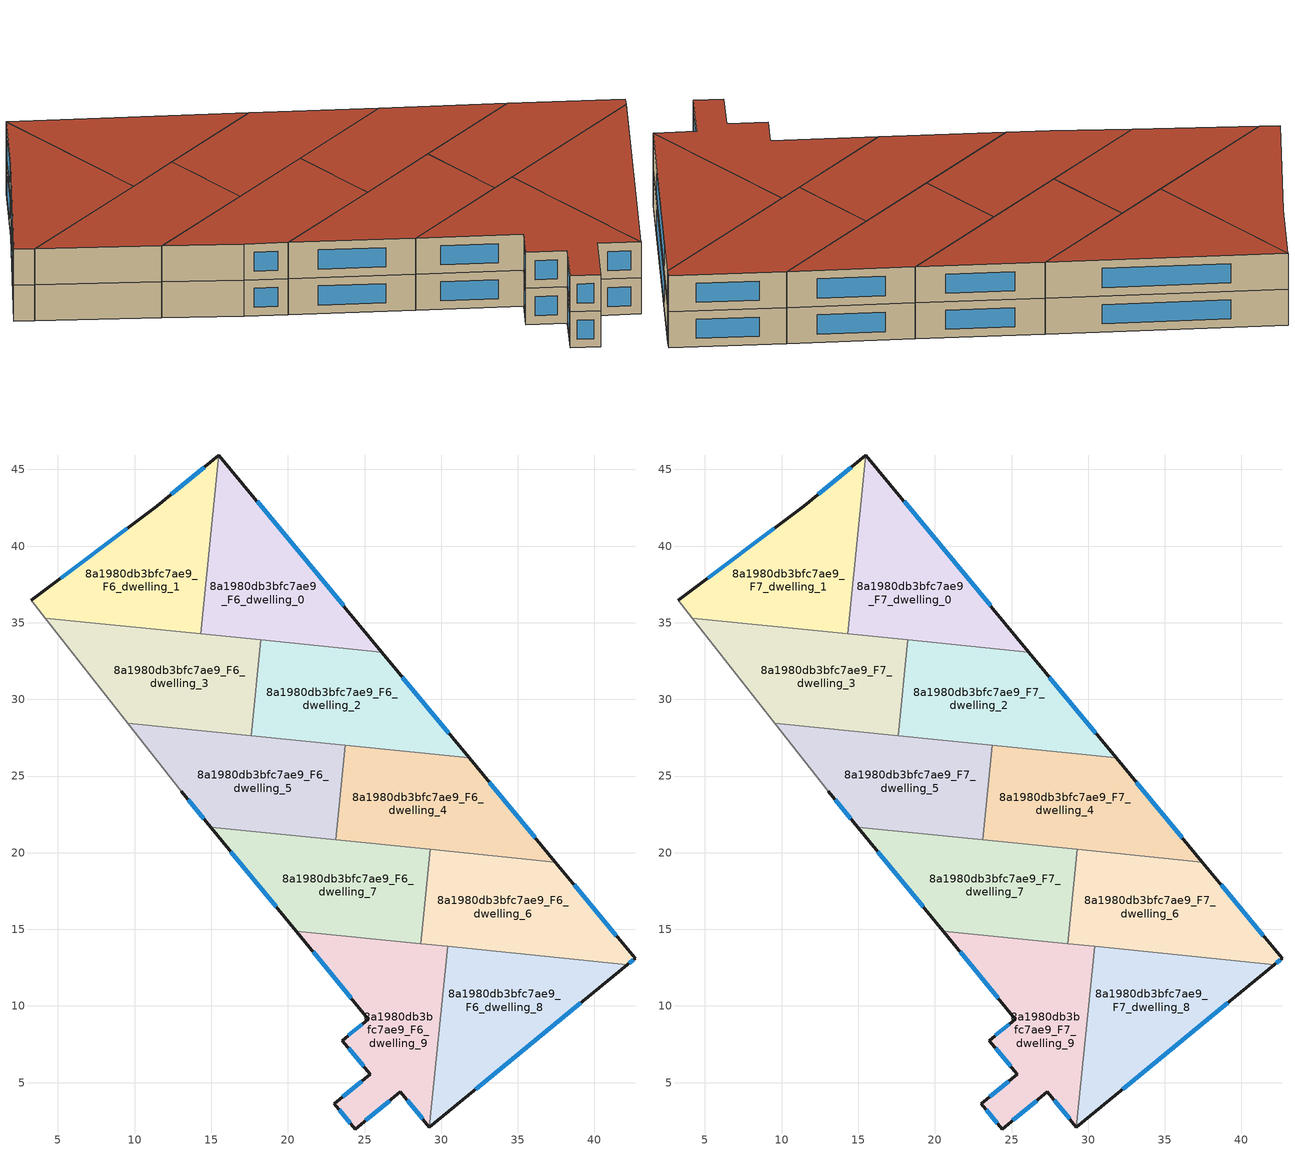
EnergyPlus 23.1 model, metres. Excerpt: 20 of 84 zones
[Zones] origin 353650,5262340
8a1980db3bfc7ae9_F6_dwelling_0
 floor to 8a1980db3bfc7ae9_F5_dwelling_0 (EU_floor_Construction): 15.49,45.94 26.14,33.08 14.3,34.28 15.48,45.94 z18
 wall outside (EU_wall_Construction): 26.14,33.08 15.49,45.94 15.48,45.94 z18:21
 wall to 8a1980db3bfc7ae9_F6_dwelling_1 (EU_wall_Construction): 15.48,45.94 14.3,34.28 z18:21
 wall to 8a1980db3bfc7ae9_F6_dwelling_2 (EU_wall_Construction): 18.24,33.88 26.14,33.08 z18:21
 wall to 8a1980db3bfc7ae9_F6_dwelling_3 (EU_wall_Construction): 14.3,34.28 18.24,33.88 z18:21
 window (EU_Window_Construction): 23.64,36.1 17.99,42.92 z18.7:20.3
8a1980db3bfc7ae9_F6_dwelling_1
 floor to 8a1980db3bfc7ae9_F5_dwelling_1 (EU_floor_Construction): 15.48,45.94 14.3,34.28 4.18,35.3 3.28,36.45 11.44,42.61 z18
 wall outside (EU_wall_Construction): 15.48,45.94 11.44,42.61 3.28,36.45 z18:21
 wall adiabatic (EU_wall_Construction): 3.28,36.45 4.18,35.3 z18:21
 wall to 8a1980db3bfc7ae9_F6_dwelling_3 (EU_wall_Construction): 4.18,35.3 14.3,34.28 z18:21
 window (EU_Window_Construction): 9.52,41.16 5.19,37.9 / 14.53,45.15 12.39,43.39 z18.7:20.3
8a1980db3bfc7ae9_F6_dwelling_2
 floor to 8a1980db3bfc7ae9_F5_dwelling_2 (EU_floor_Construction): 26.14,33.08 31.83,26.18 17.61,27.63 18.24,33.88 z18
 wall outside (EU_wall_Construction): 31.83,26.18 26.14,33.08 z18:21
 wall to 8a1980db3bfc7ae9_F6_dwelling_3 (EU_wall_Construction): 18.24,33.88 17.61,27.63 z18:21
 wall to 8a1980db3bfc7ae9_F6_dwelling_4 (EU_wall_Construction): 23.75,27 31.83,26.18 z18:21
 wall to 8a1980db3bfc7ae9_F6_dwelling_5 (EU_wall_Construction): 17.61,27.63 23.75,27 z18:21
 window (EU_Window_Construction): 30.49,27.8 27.47,31.46 z18.7:20.3
8a1980db3bfc7ae9_F6_dwelling_3
 floor to 8a1980db3bfc7ae9_F5_dwelling_3 (EU_floor_Construction): 18.24,33.88 17.61,27.63 9.56,28.45 4.18,35.3 z18
 wall adiabatic (EU_wall_Construction): 4.18,35.3 9.56,28.45 z18:21
 wall to 8a1980db3bfc7ae9_F6_dwelling_5 (EU_wall_Construction): 9.56,28.45 17.61,27.63 z18:21
8a1980db3bfc7ae9_F6_dwelling_4
 floor to 8a1980db3bfc7ae9_F5_dwelling_4 (EU_floor_Construction): 31.83,26.18 37.46,19.38 23.13,20.84 23.75,27 z18
 wall outside (EU_wall_Construction): 37.46,19.38 31.83,26.18 z18:21
 wall to 8a1980db3bfc7ae9_F6_dwelling_5 (EU_wall_Construction): 23.75,27 23.13,20.84 z18:21
 wall to 8a1980db3bfc7ae9_F6_dwelling_6 (EU_wall_Construction): 29.3,20.21 37.46,19.38 z18:21
 wall to 8a1980db3bfc7ae9_F6_dwelling_7 (EU_wall_Construction): 23.13,20.84 29.3,20.21 z18:21
 window (EU_Window_Construction): 36.13,20.98 33.15,24.59 z18.7:20.3
8a1980db3bfc7ae9_F6_dwelling_5
 floor to 8a1980db3bfc7ae9_F5_dwelling_5 (EU_floor_Construction): 23.75,27 23.13,20.84 14.97,21.67 13.05,24 9.56,28.45 z18
 wall outside (EU_wall_Construction): 13.05,24 14.97,21.67 z18:21
 wall adiabatic (EU_wall_Construction): 9.56,28.45 13.05,24 z18:21
 wall to 8a1980db3bfc7ae9_F6_dwelling_7 (EU_wall_Construction): 14.97,21.67 23.13,20.84 z18:21
 window (EU_Window_Construction): 13.5,23.45 14.52,22.21 z18.7:20.3
8a1980db3bfc7ae9_F6_dwelling_6
 floor to 8a1980db3bfc7ae9_F5_dwelling_6 (EU_floor_Construction): 37.46,19.38 42.65,13.11 42.15,12.7 28.68,14.06 29.3,20.21 z18
 wall outside (EU_wall_Construction): 42.15,12.7 42.65,13.11 37.46,19.38 z18:21
 wall to 8a1980db3bfc7ae9_F6_dwelling_7 (EU_wall_Construction): 29.3,20.21 28.68,14.06 z18:21
 wall to 8a1980db3bfc7ae9_F6_dwelling_8 (EU_wall_Construction): 30.43,13.88 42.15,12.7 z18:21
 wall to 8a1980db3bfc7ae9_F6_dwelling_9 (EU_wall_Construction): 28.68,14.06 30.43,13.88 z18:21
 window (EU_Window_Construction): 41.43,14.58 38.67,17.91 / 42.27,12.79 42.53,13.01 z18.7:20.3
8a1980db3bfc7ae9_F6_dwelling_7
 floor to 8a1980db3bfc7ae9_F5_dwelling_7 (EU_floor_Construction): 29.3,20.21 28.68,14.06 20.54,14.89 14.97,21.67 z18
 wall outside (EU_wall_Construction): 14.97,21.67 20.54,14.89 z18:21
 wall to 8a1980db3bfc7ae9_F6_dwelling_9 (EU_wall_Construction): 20.54,14.89 28.68,14.06 z18:21
 window (EU_Window_Construction): 16.28,20.08 19.23,16.48 z18.7:20.3
8a1980db3bfc7ae9_F6_dwelling_8
 floor to 8a1980db3bfc7ae9_F5_dwelling_8 (EU_floor_Construction): 42.15,12.7 29.24,2.09 30.43,13.88 z18
 wall outside (EU_wall_Construction): 29.24,2.09 42.15,12.7 z18:21
 wall to 8a1980db3bfc7ae9_F6_dwelling_9 (EU_wall_Construction): 30.43,13.88 29.24,2.09 z18:21
 window (EU_Window_Construction): 32.27,4.58 39.12,10.21 z18.7:20.3
8a1980db3bfc7ae9_F6_dwelling_9
 floor to 8a1980db3bfc7ae9_F5_dwelling_9 (EU_floor_Construction): 30.43,13.88 29.24,2.09 27.33,4.39 24.39,1.98 23.03,3.61 25.37,5.54 23.55,7.75 25.25,9.15 20.54,14.89 z18
 wall outside (EU_wall_Construction): 20.54,14.89 25.25,9.15 23.55,7.75 25.37,5.54 23.03,3.61 24.39,1.98 27.33,4.39 29.24,2.09 z18:21
 window (EU_Window_Construction): 24.82,5.09 23.58,4.06 / 23.98,7.23 24.95,6.06 / 24.85,8.82 23.95,8.08 / 21.64,13.54 24.15,10.5 / 27.78,3.85 28.79,2.63 / 25.08,2.54 26.64,3.83 / 23.35,3.23 24.07,2.36 z18.7:20.3
8a1980db3bfc7ae9_F7_dwelling_0
 floor to 8a1980db3bfc7ae9_F6_dwelling_0 (EU_floor_Construction): 15.49,45.94 26.14,33.08 14.3,34.28 15.48,45.94 z21
 wall outside (EU_wall_Construction): 26.14,33.08 15.49,45.94 15.48,45.94 z21:24
 wall to 8a1980db3bfc7ae9_F7_dwelling_1 (EU_wall_Construction): 15.48,45.94 14.3,34.28 z21:24
 wall to 8a1980db3bfc7ae9_F7_dwelling_2 (EU_wall_Construction): 18.24,33.88 26.14,33.08 z21:24
 wall to 8a1980db3bfc7ae9_F7_dwelling_3 (EU_wall_Construction): 14.3,34.28 18.24,33.88 z21:24
 window (EU_Window_Construction): 23.64,36.1 17.99,42.92 z21.7:23.3
 roof outside (EU_roof_Construction): 26.14,33.08 15.49,45.94 15.48,45.94 14.3,34.28 z24
8a1980db3bfc7ae9_F7_dwelling_1
 floor to 8a1980db3bfc7ae9_F6_dwelling_1 (EU_floor_Construction): 15.48,45.94 14.3,34.28 4.18,35.3 3.28,36.45 11.44,42.61 z21
 wall outside (EU_wall_Construction): 15.48,45.94 11.44,42.61 3.28,36.45 z21:24
 wall adiabatic (EU_wall_Construction): 3.28,36.45 4.18,35.3 z21:24
 wall to 8a1980db3bfc7ae9_F7_dwelling_3 (EU_wall_Construction): 4.18,35.3 14.3,34.28 z21:24
 window (EU_Window_Construction): 9.52,41.16 5.19,37.9 / 14.53,45.15 12.39,43.39 z21.7:23.3
 roof outside (EU_roof_Construction): 14.3,34.28 15.48,45.94 11.44,42.61 3.28,36.45 4.18,35.3 z24
8a1980db3bfc7ae9_F7_dwelling_2
 floor to 8a1980db3bfc7ae9_F6_dwelling_2 (EU_floor_Construction): 26.14,33.08 31.83,26.18 17.61,27.63 18.24,33.88 z21
 wall outside (EU_wall_Construction): 31.83,26.18 26.14,33.08 z21:24
 wall to 8a1980db3bfc7ae9_F7_dwelling_3 (EU_wall_Construction): 18.24,33.88 17.61,27.63 z21:24
 wall to 8a1980db3bfc7ae9_F7_dwelling_4 (EU_wall_Construction): 23.75,27 31.83,26.18 z21:24
 wall to 8a1980db3bfc7ae9_F7_dwelling_5 (EU_wall_Construction): 17.61,27.63 23.75,27 z21:24
 window (EU_Window_Construction): 30.49,27.8 27.47,31.46 z21.7:23.3
 roof outside (EU_roof_Construction): 31.83,26.18 26.14,33.08 18.24,33.88 17.61,27.63 z24
8a1980db3bfc7ae9_F7_dwelling_3
 floor to 8a1980db3bfc7ae9_F6_dwelling_3 (EU_floor_Construction): 18.24,33.88 17.61,27.63 9.56,28.45 4.18,35.3 z21
 wall adiabatic (EU_wall_Construction): 4.18,35.3 9.56,28.45 z21:24
 wall to 8a1980db3bfc7ae9_F7_dwelling_5 (EU_wall_Construction): 9.56,28.45 17.61,27.63 z21:24
 roof outside (EU_roof_Construction): 17.61,27.63 18.24,33.88 4.18,35.3 9.56,28.45 z24
8a1980db3bfc7ae9_F7_dwelling_4
 floor to 8a1980db3bfc7ae9_F6_dwelling_4 (EU_floor_Construction): 31.83,26.18 37.46,19.38 23.13,20.84 23.75,27 z21
 wall outside (EU_wall_Construction): 37.46,19.38 31.83,26.18 z21:24
 wall to 8a1980db3bfc7ae9_F7_dwelling_5 (EU_wall_Construction): 23.75,27 23.13,20.84 z21:24
 wall to 8a1980db3bfc7ae9_F7_dwelling_6 (EU_wall_Construction): 29.3,20.21 37.46,19.38 z21:24
 wall to 8a1980db3bfc7ae9_F7_dwelling_7 (EU_wall_Construction): 23.13,20.84 29.3,20.21 z21:24
 window (EU_Window_Construction): 36.13,20.98 33.15,24.59 z21.7:23.3
 roof outside (EU_roof_Construction): 37.46,19.38 31.83,26.18 23.75,27 23.13,20.84 z24
8a1980db3bfc7ae9_F7_dwelling_5
 floor to 8a1980db3bfc7ae9_F6_dwelling_5 (EU_floor_Construction): 23.75,27 23.13,20.84 14.97,21.67 13.05,24 9.56,28.45 z21
 wall outside (EU_wall_Construction): 13.05,24 14.97,21.67 z21:24
 wall adiabatic (EU_wall_Construction): 9.56,28.45 13.05,24 z21:24
 wall to 8a1980db3bfc7ae9_F7_dwelling_7 (EU_wall_Construction): 14.97,21.67 23.13,20.84 z21:24
 window (EU_Window_Construction): 13.5,23.45 14.52,22.21 z21.7:23.3
 roof outside (EU_roof_Construction): 23.13,20.84 23.75,27 9.56,28.45 13.05,24 14.97,21.67 z24
8a1980db3bfc7ae9_F7_dwelling_6
 floor to 8a1980db3bfc7ae9_F6_dwelling_6 (EU_floor_Construction): 37.46,19.38 42.65,13.11 42.15,12.7 28.68,14.06 29.3,20.21 z21
 wall outside (EU_wall_Construction): 42.15,12.7 42.65,13.11 37.46,19.38 z21:24
 wall to 8a1980db3bfc7ae9_F7_dwelling_7 (EU_wall_Construction): 29.3,20.21 28.68,14.06 z21:24
 wall to 8a1980db3bfc7ae9_F7_dwelling_8 (EU_wall_Construction): 30.43,13.88 42.15,12.7 z21:24
 wall to 8a1980db3bfc7ae9_F7_dwelling_9 (EU_wall_Construction): 28.68,14.06 30.43,13.88 z21:24
 window (EU_Window_Construction): 41.43,14.58 38.67,17.91 / 42.27,12.79 42.53,13.01 z21.7:23.3
 roof outside (EU_roof_Construction): 42.65,13.11 37.46,19.38 29.3,20.21 28.68,14.06 42.15,12.7 z24
8a1980db3bfc7ae9_F7_dwelling_7
 floor to 8a1980db3bfc7ae9_F6_dwelling_7 (EU_floor_Construction): 29.3,20.21 28.68,14.06 20.54,14.89 14.97,21.67 z21
 wall outside (EU_wall_Construction): 14.97,21.67 20.54,14.89 z21:24
 wall to 8a1980db3bfc7ae9_F7_dwelling_9 (EU_wall_Construction): 20.54,14.89 28.68,14.06 z21:24
 window (EU_Window_Construction): 16.28,20.08 19.23,16.48 z21.7:23.3
 roof outside (EU_roof_Construction): 28.68,14.06 29.3,20.21 14.97,21.67 20.54,14.89 z24
8a1980db3bfc7ae9_F7_dwelling_8
 floor to 8a1980db3bfc7ae9_F6_dwelling_8 (EU_floor_Construction): 42.15,12.7 29.24,2.09 30.43,13.88 z21
 wall outside (EU_wall_Construction): 29.24,2.09 42.15,12.7 z21:24
 wall to 8a1980db3bfc7ae9_F7_dwelling_9 (EU_wall_Construction): 30.43,13.88 29.24,2.09 z21:24
 window (EU_Window_Construction): 32.27,4.58 39.12,10.21 z21.7:23.3
 roof outside (EU_roof_Construction): 42.15,12.7 30.43,13.88 29.24,2.09 z24
8a1980db3bfc7ae9_F7_dwelling_9
 floor to 8a1980db3bfc7ae9_F6_dwelling_9 (EU_floor_Construction): 30.43,13.88 29.24,2.09 27.33,4.39 24.39,1.98 23.03,3.61 25.37,5.54 23.55,7.75 25.25,9.15 20.54,14.89 z21
 wall outside (EU_wall_Construction): 20.54,14.89 25.25,9.15 23.55,7.75 25.37,5.54 23.03,3.61 24.39,1.98 27.33,4.39 29.24,2.09 z21:24
 window (EU_Window_Construction): 24.82,5.09 23.58,4.06 / 23.98,7.23 24.95,6.06 / 24.85,8.82 23.95,8.08 / 21.64,13.54 24.15,10.5 / 27.78,3.85 28.79,2.63 / 25.08,2.54 26.64,3.83 / 23.35,3.23 24.07,2.36 z21.7:23.3
 roof outside (EU_roof_Construction): 29.24,2.09 30.43,13.88 20.54,14.89 25.25,9.15 23.55,7.75 25.37,5.54 23.03,3.61 24.39,1.98 27.33,4.39 z24
[Building]
EU S2 Campaign: North Axis=0; Terrain=City; Solar Distribution=FullExterior
[Site:Location]
Budapest.Ferenc.Liszt.Intl.AP: Latitude=47.437; Longitude=19.256; Time Zone=1; Elevation=185
[SizingPeriod:WeatherFileDays]
AnnualSizingPeriod: Begin Month=1; Begin Day of Month=1; End Month=12; End Day of Month=31; Day of Week for Start Day=Monday; Use Weather File Daylight Saving Period=No; Use Weather File Rain and Snow Indicators=No
[MATERIAL]
EU_InternalMass_Material: Roughness=MediumRough; Thickness=0.1; Conductivity=1; Density=1800; Specific Heat=900; Thermal Absorptance=0.9; Solar Absorptance=0.7; Visible Absorptance=0.7
[MATERIAL:NOMASS] Roughness=MediumRough; Thermal Absorptance=0.9; Solar Absorptance=0.7; Visible Absorptance=0.7
Name | Thermal Resistance
EU_wall_NoMass | 0.832559
EU_roof_NoMass | 1.39638
EU_floor_NoMass | 0.872794
[WINDOWMATERIAL:SIMPLEGLAZINGSYSTEM]
EU_Window_SimpleGlazing: UFactor=2.79869; Solar Heat Gain Coefficient=0.75; Visible Transmittance=0.75
[CONSTRUCTION]
EU_wall_Construction: EU_wall_NoMass
EU_roof_Construction: EU_roof_NoMass
EU_floor_Construction: EU_floor_NoMass
EU_Window_Construction: EU_Window_SimpleGlazing
EU_InternalMass_Construction: EU_InternalMass_Material
[ZONE] Type=1; Multiplier=1; Ceiling Height=autocalculate; Floor Area=autocalculate; Part of Total Floor Area=Yes
Name | Volume
8a1980db3bfc7ae9_F6_dwelling_0; 8a1980db3bfc7ae9_F7_dwelling_0 | 209.394
8a1980db3bfc7ae9_F6_dwelling_1; 8a1980db3bfc7ae9_F7_dwelling_1 | 209.404
8a1980db3bfc7ae9_F6_dwelling_2; 8a1980db3bfc7ae9_F7_dwelling_2 | 209.411
8a1980db3bfc7ae9_F6_dwelling_3; 8a1980db3bfc7ae9_F7_dwelling_3 | 209.405
8a1980db3bfc7ae9_F6_dwelling_4; 8a1980db3bfc7ae9_F7_dwelling_4 | 209.387
8a1980db3bfc7ae9_F6_dwelling_5; 8a1980db3bfc7ae9_F7_dwelling_5 | 209.378
8a1980db3bfc7ae9_F6_dwelling_6; 8a1980db3bfc7ae9_F7_dwelling_6 | 209.414
8a1980db3bfc7ae9_F6_dwelling_7; 8a1980db3bfc7ae9_F7_dwelling_7 | 209.406
8a1980db3bfc7ae9_F6_dwelling_8; 8a1980db3bfc7ae9_F7_dwelling_8 | 209.367
8a1980db3bfc7ae9_F6_dwelling_9; 8a1980db3bfc7ae9_F7_dwelling_9 | 209.36
[INTERNALMASS] Construction=EU_InternalMass_Construction
Name | Zone or ZoneList | Surface Area
8a1980db3bfc7ae9_F6_dwelling_0_EU_InternalMass | 8a1980db3bfc7ae9_F6_dwelling_0 | 69.7978
8a1980db3bfc7ae9_F6_dwelling_1_EU_InternalMass | 8a1980db3bfc7ae9_F6_dwelling_1 | 69.7968
8a1980db3bfc7ae9_F6_dwelling_2_EU_InternalMass | 8a1980db3bfc7ae9_F6_dwelling_2 | 69.8036
8a1980db3bfc7ae9_F6_dwelling_3_EU_InternalMass | 8a1980db3bfc7ae9_F6_dwelling_3 | 69.8017
8a1980db3bfc7ae9_F6_dwelling_4_EU_InternalMass | 8a1980db3bfc7ae9_F6_dwelling_4 | 69.7953
8a1980db3bfc7ae9_F6_dwelling_5_EU_InternalMass | 8a1980db3bfc7ae9_F6_dwelling_5 | 69.7928
8a1980db3bfc7ae9_F6_dwelling_6_EU_InternalMass | 8a1980db3bfc7ae9_F6_dwelling_6 | 69.8046
8a1980db3bfc7ae9_F6_dwelling_7_EU_InternalMass | 8a1980db3bfc7ae9_F6_dwelling_7 | 69.8019
8a1980db3bfc7ae9_F6_dwelling_8_EU_InternalMass | 8a1980db3bfc7ae9_F6_dwelling_8 | 69.789
8a1980db3bfc7ae9_F6_dwelling_9_EU_InternalMass | 8a1980db3bfc7ae9_F6_dwelling_9 | 69.7993
8a1980db3bfc7ae9_F7_dwelling_0_EU_InternalMass | 8a1980db3bfc7ae9_F7_dwelling_0 | 69.7978
8a1980db3bfc7ae9_F7_dwelling_1_EU_InternalMass | 8a1980db3bfc7ae9_F7_dwelling_1 | 69.7968
8a1980db3bfc7ae9_F7_dwelling_2_EU_InternalMass | 8a1980db3bfc7ae9_F7_dwelling_2 | 69.8036
8a1980db3bfc7ae9_F7_dwelling_3_EU_InternalMass | 8a1980db3bfc7ae9_F7_dwelling_3 | 69.8017
8a1980db3bfc7ae9_F7_dwelling_4_EU_InternalMass | 8a1980db3bfc7ae9_F7_dwelling_4 | 69.7953
8a1980db3bfc7ae9_F7_dwelling_5_EU_InternalMass | 8a1980db3bfc7ae9_F7_dwelling_5 | 69.7928
8a1980db3bfc7ae9_F7_dwelling_6_EU_InternalMass | 8a1980db3bfc7ae9_F7_dwelling_6 | 69.8046
8a1980db3bfc7ae9_F7_dwelling_7_EU_InternalMass | 8a1980db3bfc7ae9_F7_dwelling_7 | 69.8019
8a1980db3bfc7ae9_F7_dwelling_8_EU_InternalMass | 8a1980db3bfc7ae9_F7_dwelling_8 | 69.789
8a1980db3bfc7ae9_F7_dwelling_9_EU_InternalMass | 8a1980db3bfc7ae9_F7_dwelling_9 | 69.7993
[OTHEREQUIPMENT] Fuel Type=Electricity; Design Level Calculation Method=Watts/Area; Power per Zone Floor Area=1; Fraction Latent=0; Fraction Radiant=0; Fraction Lost=0; Carbon Dioxide Generation Rate=0; EndUse Subcategory=EU_Step8_InternalGains
Name | Zone or ZoneList or Space or SpaceList | Schedule
EU_Step8_InternalGain_8a1980db3bfc7ae9_F6_dwelling_0_f000 | 8a1980db3bfc7ae9_F6_dwelling_0 | EU_Step8_GainSchedule_8a1980db3bfc7ae9_F6_dwelling_0_f000
EU_Step8_InternalGain_8a1980db3bfc7ae9_F6_dwelling_1_f000 | 8a1980db3bfc7ae9_F6_dwelling_1 | EU_Step8_GainSchedule_8a1980db3bfc7ae9_F6_dwelling_1_f000
EU_Step8_InternalGain_8a1980db3bfc7ae9_F6_dwelling_2_f000 | 8a1980db3bfc7ae9_F6_dwelling_2 | EU_Step8_GainSchedule_8a1980db3bfc7ae9_F6_dwelling_2_f000
EU_Step8_InternalGain_8a1980db3bfc7ae9_F6_dwelling_3_f000 | 8a1980db3bfc7ae9_F6_dwelling_3 | EU_Step8_GainSchedule_8a1980db3bfc7ae9_F6_dwelling_3_f000
EU_Step8_InternalGain_8a1980db3bfc7ae9_F6_dwelling_4_f000 | 8a1980db3bfc7ae9_F6_dwelling_4 | EU_Step8_GainSchedule_8a1980db3bfc7ae9_F6_dwelling_4_f000
EU_Step8_InternalGain_8a1980db3bfc7ae9_F6_dwelling_5_f000 | 8a1980db3bfc7ae9_F6_dwelling_5 | EU_Step8_GainSchedule_8a1980db3bfc7ae9_F6_dwelling_5_f000
EU_Step8_InternalGain_8a1980db3bfc7ae9_F6_dwelling_6_f000 | 8a1980db3bfc7ae9_F6_dwelling_6 | EU_Step8_GainSchedule_8a1980db3bfc7ae9_F6_dwelling_6_f000
EU_Step8_InternalGain_8a1980db3bfc7ae9_F6_dwelling_7_f000 | 8a1980db3bfc7ae9_F6_dwelling_7 | EU_Step8_GainSchedule_8a1980db3bfc7ae9_F6_dwelling_7_f000
EU_Step8_InternalGain_8a1980db3bfc7ae9_F6_dwelling_8_f000 | 8a1980db3bfc7ae9_F6_dwelling_8 | EU_Step8_GainSchedule_8a1980db3bfc7ae9_F6_dwelling_8_f000
EU_Step8_InternalGain_8a1980db3bfc7ae9_F6_dwelling_9_f000 | 8a1980db3bfc7ae9_F6_dwelling_9 | EU_Step8_GainSchedule_8a1980db3bfc7ae9_F6_dwelling_9_f000
EU_Step8_InternalGain_8a1980db3bfc7ae9_F7_dwelling_0_f000 | 8a1980db3bfc7ae9_F7_dwelling_0 | EU_Step8_GainSchedule_8a1980db3bfc7ae9_F7_dwelling_0_f000
EU_Step8_InternalGain_8a1980db3bfc7ae9_F7_dwelling_1_f000 | 8a1980db3bfc7ae9_F7_dwelling_1 | EU_Step8_GainSchedule_8a1980db3bfc7ae9_F7_dwelling_1_f000
EU_Step8_InternalGain_8a1980db3bfc7ae9_F7_dwelling_2_f000 | 8a1980db3bfc7ae9_F7_dwelling_2 | EU_Step8_GainSchedule_8a1980db3bfc7ae9_F7_dwelling_2_f000
EU_Step8_InternalGain_8a1980db3bfc7ae9_F7_dwelling_3_f000 | 8a1980db3bfc7ae9_F7_dwelling_3 | EU_Step8_GainSchedule_8a1980db3bfc7ae9_F7_dwelling_3_f000
EU_Step8_InternalGain_8a1980db3bfc7ae9_F7_dwelling_4_f000 | 8a1980db3bfc7ae9_F7_dwelling_4 | EU_Step8_GainSchedule_8a1980db3bfc7ae9_F7_dwelling_4_f000
EU_Step8_InternalGain_8a1980db3bfc7ae9_F7_dwelling_5_f000 | 8a1980db3bfc7ae9_F7_dwelling_5 | EU_Step8_GainSchedule_8a1980db3bfc7ae9_F7_dwelling_5_f000
EU_Step8_InternalGain_8a1980db3bfc7ae9_F7_dwelling_6_f000 | 8a1980db3bfc7ae9_F7_dwelling_6 | EU_Step8_GainSchedule_8a1980db3bfc7ae9_F7_dwelling_6_f000
EU_Step8_InternalGain_8a1980db3bfc7ae9_F7_dwelling_7_f000 | 8a1980db3bfc7ae9_F7_dwelling_7 | EU_Step8_GainSchedule_8a1980db3bfc7ae9_F7_dwelling_7_f000
EU_Step8_InternalGain_8a1980db3bfc7ae9_F7_dwelling_8_f000 | 8a1980db3bfc7ae9_F7_dwelling_8 | EU_Step8_GainSchedule_8a1980db3bfc7ae9_F7_dwelling_8_f000
EU_Step8_InternalGain_8a1980db3bfc7ae9_F7_dwelling_9_f000 | 8a1980db3bfc7ae9_F7_dwelling_9 | EU_Step8_GainSchedule_8a1980db3bfc7ae9_F7_dwelling_9_f000
[ZONEVENTILATION:DESIGNFLOWRATE] Schedule=EU_AlwaysOn; Design Flow Rate Calculation Method=AirChanges/Hour; Air Changes per Hour=0.475469; Ventilation Type=Natural; Fan Pressure Rise=0; Fan Total Efficiency=1; Constant Term Coefficient=1; Temperature Term Coefficient=0; Velocity Term Coefficient=0; Velocity Squared Term Coefficient=0; Minimum Indoor Temperature=-100; Maximum Indoor Temperature=100; Delta Temperature=-100; Minimum Outdoor Temperature=-100; Maximum Outdoor Temperature=100; Maximum Wind Speed=40
Name | Zone or ZoneList or Space or SpaceList
EU_ConstantAir_8a1980db3bfc7ae9_F6_dwelling_0 | 8a1980db3bfc7ae9_F6_dwelling_0
EU_ConstantAir_8a1980db3bfc7ae9_F6_dwelling_1 | 8a1980db3bfc7ae9_F6_dwelling_1
EU_ConstantAir_8a1980db3bfc7ae9_F6_dwelling_2 | 8a1980db3bfc7ae9_F6_dwelling_2
EU_ConstantAir_8a1980db3bfc7ae9_F6_dwelling_3 | 8a1980db3bfc7ae9_F6_dwelling_3
EU_ConstantAir_8a1980db3bfc7ae9_F6_dwelling_4 | 8a1980db3bfc7ae9_F6_dwelling_4
EU_ConstantAir_8a1980db3bfc7ae9_F6_dwelling_5 | 8a1980db3bfc7ae9_F6_dwelling_5
EU_ConstantAir_8a1980db3bfc7ae9_F6_dwelling_6 | 8a1980db3bfc7ae9_F6_dwelling_6
EU_ConstantAir_8a1980db3bfc7ae9_F6_dwelling_7 | 8a1980db3bfc7ae9_F6_dwelling_7
EU_ConstantAir_8a1980db3bfc7ae9_F6_dwelling_8 | 8a1980db3bfc7ae9_F6_dwelling_8
EU_ConstantAir_8a1980db3bfc7ae9_F6_dwelling_9 | 8a1980db3bfc7ae9_F6_dwelling_9
EU_ConstantAir_8a1980db3bfc7ae9_F7_dwelling_0 | 8a1980db3bfc7ae9_F7_dwelling_0
EU_ConstantAir_8a1980db3bfc7ae9_F7_dwelling_1 | 8a1980db3bfc7ae9_F7_dwelling_1
EU_ConstantAir_8a1980db3bfc7ae9_F7_dwelling_2 | 8a1980db3bfc7ae9_F7_dwelling_2
EU_ConstantAir_8a1980db3bfc7ae9_F7_dwelling_3 | 8a1980db3bfc7ae9_F7_dwelling_3
EU_ConstantAir_8a1980db3bfc7ae9_F7_dwelling_4 | 8a1980db3bfc7ae9_F7_dwelling_4
EU_ConstantAir_8a1980db3bfc7ae9_F7_dwelling_5 | 8a1980db3bfc7ae9_F7_dwelling_5
EU_ConstantAir_8a1980db3bfc7ae9_F7_dwelling_6 | 8a1980db3bfc7ae9_F7_dwelling_6
EU_ConstantAir_8a1980db3bfc7ae9_F7_dwelling_7 | 8a1980db3bfc7ae9_F7_dwelling_7
EU_ConstantAir_8a1980db3bfc7ae9_F7_dwelling_8 | 8a1980db3bfc7ae9_F7_dwelling_8
EU_ConstantAir_8a1980db3bfc7ae9_F7_dwelling_9 | 8a1980db3bfc7ae9_F7_dwelling_9
[HVACTEMPLATE:THERMOSTAT] Constant Heating Setpoint=20; Constant Cooling Setpoint=50
EU_HeatOnly_8a1980db3bfc7ae9_F2_dwelling_8; EU_HeatOnly_8a1980db3bfc7ae9_F2_dwelling_9; EU_HeatOnly_8a1980db3bfc7ae9_F2_dwelling_10; EU_HeatOnly_8a1980db3bfc7ae9_F3_dwelling_0; EU_HeatOnly_8a1980db3bfc7ae9_F3_dwelling_1; EU_HeatOnly_8a1980db3bfc7ae9_F3_dwelling_2; EU_HeatOnly_8a1980db3bfc7ae9_F3_dwelling_3; EU_HeatOnly_8a1980db3bfc7ae9_F3_dwelling_4; EU_HeatOnly_8a1980db3bfc7ae9_F3_dwelling_5; EU_HeatOnly_8a1980db3bfc7ae9_F3_dwelling_6; EU_HeatOnly_8a1980db3bfc7ae9_F3_dwelling_7; EU_HeatOnly_8a1980db3bfc7ae9_F3_dwelling_8; EU_HeatOnly_8a1980db3bfc7ae9_F3_dwelling_9; EU_HeatOnly_8a1980db3bfc7ae9_F3_dwelling_10; EU_HeatOnly_8a1980db3bfc7ae9_F4_dwelling_0; EU_HeatOnly_8a1980db3bfc7ae9_F4_dwelling_1; EU_HeatOnly_8a1980db3bfc7ae9_F4_dwelling_2; EU_HeatOnly_8a1980db3bfc7ae9_F4_dwelling_3; EU_HeatOnly_8a1980db3bfc7ae9_F4_dwelling_4; EU_HeatOnly_8a1980db3bfc7ae9_F4_dwelling_5; EU_HeatOnly_8a1980db3bfc7ae9_F4_dwelling_6; EU_HeatOnly_8a1980db3bfc7ae9_F4_dwelling_7; EU_HeatOnly_8a1980db3bfc7ae9_F4_dwelling_8; EU_HeatOnly_8a1980db3bfc7ae9_F4_dwelling_9; EU_HeatOnly_8a1980db3bfc7ae9_F5_dwelling_0; EU_HeatOnly_8a1980db3bfc7ae9_F5_dwelling_1; EU_HeatOnly_8a1980db3bfc7ae9_F5_dwelling_2; EU_HeatOnly_8a1980db3bfc7ae9_F5_dwelling_3; EU_HeatOnly_8a1980db3bfc7ae9_F5_dwelling_4; EU_HeatOnly_8a1980db3bfc7ae9_F5_dwelling_5; EU_HeatOnly_8a1980db3bfc7ae9_F5_dwelling_6; EU_HeatOnly_8a1980db3bfc7ae9_F5_dwelling_7; EU_HeatOnly_8a1980db3bfc7ae9_F5_dwelling_8; EU_HeatOnly_8a1980db3bfc7ae9_F5_dwelling_9; EU_HeatOnly_8a1980db3bfc7ae9_F6_dwelling_0; EU_HeatOnly_8a1980db3bfc7ae9_F6_dwelling_1; EU_HeatOnly_8a1980db3bfc7ae9_F6_dwelling_2; EU_HeatOnly_8a1980db3bfc7ae9_F6_dwelling_3; EU_HeatOnly_8a1980db3bfc7ae9_F6_dwelling_4; EU_HeatOnly_8a1980db3bfc7ae9_F6_dwelling_5; EU_HeatOnly_8a1980db3bfc7ae9_F6_dwelling_6; EU_HeatOnly_8a1980db3bfc7ae9_F6_dwelling_7; EU_HeatOnly_8a1980db3bfc7ae9_F6_dwelling_8; EU_HeatOnly_8a1980db3bfc7ae9_F6_dwelling_9; EU_HeatOnly_8a1980db3bfc7ae9_F7_dwelling_0; EU_HeatOnly_8a1980db3bfc7ae9_F7_dwelling_1; EU_HeatOnly_8a1980db3bfc7ae9_F7_dwelling_2; EU_HeatOnly_8a1980db3bfc7ae9_F7_dwelling_3; EU_HeatOnly_8a1980db3bfc7ae9_F7_dwelling_4; EU_HeatOnly_8a1980db3bfc7ae9_F7_dwelling_5; EU_HeatOnly_8a1980db3bfc7ae9_F7_dwelling_6; EU_HeatOnly_8a1980db3bfc7ae9_F7_dwelling_7; EU_HeatOnly_8a1980db3bfc7ae9_F7_dwelling_8; EU_HeatOnly_8a1980db3bfc7ae9_F7_dwelling_9
[HVACTEMPLATE:ZONE:IDEALLOADSAIRSYSTEM] System Availability Schedule=EU_AlwaysOn; Maximum Heating Supply Air Temperature=50; Minimum Cooling Supply Air Temperature=13; Maximum Heating Supply Air Humidity Ratio=0.0156; Minimum Cooling Supply Air Humidity Ratio=0.0077; Heating Limit=NoLimit; Cooling Limit=NoLimit; Heating Availability Schedule=EU_AlwaysOn; Cooling Availability Schedule=EU_CoolingOff; Dehumidification Control Type=ConstantSensibleHeatRatio; Cooling Sensible Heat Ratio=0.7; Dehumidification Setpoint=60; Humidification Control Type=None; Humidification Setpoint=30; Outdoor Air Method=None; Outdoor Air Flow Rate per Person=0.00944; Outdoor Air Flow Rate per Zone Floor Area=0; Outdoor Air Flow Rate per Zone=0; Demand Controlled Ventilation Type=None; Outdoor Air Economizer Type=NoEconomizer; Heat Recovery Type=None; Sensible Heat Recovery Effectiveness=0.7; Latent Heat Recovery Effectiveness=0.65
Name | Template Thermostat
8a1980db3bfc7ae9_F6_dwelling_0 | EU_HeatOnly_8a1980db3bfc7ae9_F6_dwelling_0
8a1980db3bfc7ae9_F6_dwelling_1 | EU_HeatOnly_8a1980db3bfc7ae9_F6_dwelling_1
8a1980db3bfc7ae9_F6_dwelling_2 | EU_HeatOnly_8a1980db3bfc7ae9_F6_dwelling_2
8a1980db3bfc7ae9_F6_dwelling_3 | EU_HeatOnly_8a1980db3bfc7ae9_F6_dwelling_3
8a1980db3bfc7ae9_F6_dwelling_4 | EU_HeatOnly_8a1980db3bfc7ae9_F6_dwelling_4
8a1980db3bfc7ae9_F6_dwelling_5 | EU_HeatOnly_8a1980db3bfc7ae9_F6_dwelling_5
8a1980db3bfc7ae9_F6_dwelling_6 | EU_HeatOnly_8a1980db3bfc7ae9_F6_dwelling_6
8a1980db3bfc7ae9_F6_dwelling_7 | EU_HeatOnly_8a1980db3bfc7ae9_F6_dwelling_7
8a1980db3bfc7ae9_F6_dwelling_8 | EU_HeatOnly_8a1980db3bfc7ae9_F6_dwelling_8
8a1980db3bfc7ae9_F6_dwelling_9 | EU_HeatOnly_8a1980db3bfc7ae9_F6_dwelling_9
8a1980db3bfc7ae9_F7_dwelling_0 | EU_HeatOnly_8a1980db3bfc7ae9_F7_dwelling_0
8a1980db3bfc7ae9_F7_dwelling_1 | EU_HeatOnly_8a1980db3bfc7ae9_F7_dwelling_1
8a1980db3bfc7ae9_F7_dwelling_2 | EU_HeatOnly_8a1980db3bfc7ae9_F7_dwelling_2
8a1980db3bfc7ae9_F7_dwelling_3 | EU_HeatOnly_8a1980db3bfc7ae9_F7_dwelling_3
8a1980db3bfc7ae9_F7_dwelling_4 | EU_HeatOnly_8a1980db3bfc7ae9_F7_dwelling_4
8a1980db3bfc7ae9_F7_dwelling_5 | EU_HeatOnly_8a1980db3bfc7ae9_F7_dwelling_5
8a1980db3bfc7ae9_F7_dwelling_6 | EU_HeatOnly_8a1980db3bfc7ae9_F7_dwelling_6
8a1980db3bfc7ae9_F7_dwelling_7 | EU_HeatOnly_8a1980db3bfc7ae9_F7_dwelling_7
8a1980db3bfc7ae9_F7_dwelling_8 | EU_HeatOnly_8a1980db3bfc7ae9_F7_dwelling_8
8a1980db3bfc7ae9_F7_dwelling_9 | EU_HeatOnly_8a1980db3bfc7ae9_F7_dwelling_9
[SIZING:ZONE] Zone Cooling Design Supply Air Temperature Input Method=SupplyAirTemperature; Zone Cooling Design Supply Air Temperature=13; Zone Heating Design Supply Air Temperature Input Method=SupplyAirTemperature; Zone Heating Design Supply Air Temperature=50; Zone Cooling Design Supply Air Humidity Ratio=0.008; Zone Heating Design Supply Air Humidity Ratio=0.008; Cooling Design Air Flow Method=DesignDay; Cooling Design Air Flow Rate=0; Cooling Minimum Air Flow per Zone Floor Area=0.000762; Cooling Minimum Air Flow=0; Cooling Minimum Air Flow Fraction=0.2; Heating Design Air Flow Method=DesignDay; Heating Design Air Flow Rate=0; Heating Maximum Air Flow per Zone Floor Area=0.002032; Heating Maximum Air Flow=0.141576; Heating Maximum Air Flow Fraction=0.3; Account for Dedicated Outdoor Air System=No; Dedicated Outdoor Air System Control Strategy=NeutralSupplyAir; Dedicated Outdoor Air Low Setpoint Temperature for Design=autosize; Dedicated Outdoor Air High Setpoint Temperature for Design=autosize; Zone Load Sizing Method=Sensible Load Only No Latent Load; Zone Latent Cooling Design Supply Air Humidity Ratio Input Method=HumidityRatioDifference; Zone Cooling Design Supply Air Humidity Ratio Difference=0.005; Zone Latent Heating Design Supply Air Humidity Ratio Input Method=HumidityRatioDifference; Zone Humidification Design Supply Air Humidity Ratio Difference=0.005
8a1980db3bfc7ae9_F6_dwelling_0; 8a1980db3bfc7ae9_F6_dwelling_1; 8a1980db3bfc7ae9_F6_dwelling_2; 8a1980db3bfc7ae9_F6_dwelling_3; 8a1980db3bfc7ae9_F6_dwelling_4; 8a1980db3bfc7ae9_F6_dwelling_5; 8a1980db3bfc7ae9_F6_dwelling_6; 8a1980db3bfc7ae9_F6_dwelling_7; 8a1980db3bfc7ae9_F6_dwelling_8; 8a1980db3bfc7ae9_F6_dwelling_9; 8a1980db3bfc7ae9_F7_dwelling_0; 8a1980db3bfc7ae9_F7_dwelling_1; 8a1980db3bfc7ae9_F7_dwelling_2; 8a1980db3bfc7ae9_F7_dwelling_3; 8a1980db3bfc7ae9_F7_dwelling_4; 8a1980db3bfc7ae9_F7_dwelling_5; 8a1980db3bfc7ae9_F7_dwelling_6; 8a1980db3bfc7ae9_F7_dwelling_7; 8a1980db3bfc7ae9_F7_dwelling_8; 8a1980db3bfc7ae9_F7_dwelling_9
[SCHEDULE:CONSTANT]
Name | Hourly Value
EU_AlwaysOn | 1
EU_CoolingOff | 0
[SCHEDULE:FILE] Column Number=1; Rows to Skip at Top=0; Number of Hours of Data=8760; Column Separator=Comma; Interpolate to Timestep=No; Minutes per Item=60; Adjust Schedule for Daylight Savings=Yes
Name | File
EU_Step8_GainSchedule_8a1980db3bfc7ae9_F6_dwelling_0_f000 | ../../schedules/8a1980db3bfc7ae9/8a1980db3bfc7ae9_F6_dwelling_0_f000_gain.csv
EU_Step8_GainSchedule_8a1980db3bfc7ae9_F6_dwelling_1_f000 | ../../schedules/8a1980db3bfc7ae9/8a1980db3bfc7ae9_F6_dwelling_1_f000_gain.csv
EU_Step8_GainSchedule_8a1980db3bfc7ae9_F6_dwelling_2_f000 | ../../schedules/8a1980db3bfc7ae9/8a1980db3bfc7ae9_F6_dwelling_2_f000_gain.csv
EU_Step8_GainSchedule_8a1980db3bfc7ae9_F6_dwelling_3_f000 | ../../schedules/8a1980db3bfc7ae9/8a1980db3bfc7ae9_F6_dwelling_3_f000_gain.csv
EU_Step8_GainSchedule_8a1980db3bfc7ae9_F6_dwelling_4_f000 | ../../schedules/8a1980db3bfc7ae9/8a1980db3bfc7ae9_F6_dwelling_4_f000_gain.csv
EU_Step8_GainSchedule_8a1980db3bfc7ae9_F6_dwelling_5_f000 | ../../schedules/8a1980db3bfc7ae9/8a1980db3bfc7ae9_F6_dwelling_5_f000_gain.csv
EU_Step8_GainSchedule_8a1980db3bfc7ae9_F6_dwelling_6_f000 | ../../schedules/8a1980db3bfc7ae9/8a1980db3bfc7ae9_F6_dwelling_6_f000_gain.csv
EU_Step8_GainSchedule_8a1980db3bfc7ae9_F6_dwelling_7_f000 | ../../schedules/8a1980db3bfc7ae9/8a1980db3bfc7ae9_F6_dwelling_7_f000_gain.csv
EU_Step8_GainSchedule_8a1980db3bfc7ae9_F6_dwelling_8_f000 | ../../schedules/8a1980db3bfc7ae9/8a1980db3bfc7ae9_F6_dwelling_8_f000_gain.csv
EU_Step8_GainSchedule_8a1980db3bfc7ae9_F6_dwelling_9_f000 | ../../schedules/8a1980db3bfc7ae9/8a1980db3bfc7ae9_F6_dwelling_9_f000_gain.csv
EU_Step8_GainSchedule_8a1980db3bfc7ae9_F7_dwelling_0_f000 | ../../schedules/8a1980db3bfc7ae9/8a1980db3bfc7ae9_F7_dwelling_0_f000_gain.csv
EU_Step8_GainSchedule_8a1980db3bfc7ae9_F7_dwelling_1_f000 | ../../schedules/8a1980db3bfc7ae9/8a1980db3bfc7ae9_F7_dwelling_1_f000_gain.csv
EU_Step8_GainSchedule_8a1980db3bfc7ae9_F7_dwelling_2_f000 | ../../schedules/8a1980db3bfc7ae9/8a1980db3bfc7ae9_F7_dwelling_2_f000_gain.csv
EU_Step8_GainSchedule_8a1980db3bfc7ae9_F7_dwelling_3_f000 | ../../schedules/8a1980db3bfc7ae9/8a1980db3bfc7ae9_F7_dwelling_3_f000_gain.csv
EU_Step8_GainSchedule_8a1980db3bfc7ae9_F7_dwelling_4_f000 | ../../schedules/8a1980db3bfc7ae9/8a1980db3bfc7ae9_F7_dwelling_4_f000_gain.csv
EU_Step8_GainSchedule_8a1980db3bfc7ae9_F7_dwelling_5_f000 | ../../schedules/8a1980db3bfc7ae9/8a1980db3bfc7ae9_F7_dwelling_5_f000_gain.csv
EU_Step8_GainSchedule_8a1980db3bfc7ae9_F7_dwelling_6_f000 | ../../schedules/8a1980db3bfc7ae9/8a1980db3bfc7ae9_F7_dwelling_6_f000_gain.csv
EU_Step8_GainSchedule_8a1980db3bfc7ae9_F7_dwelling_7_f000 | ../../schedules/8a1980db3bfc7ae9/8a1980db3bfc7ae9_F7_dwelling_7_f000_gain.csv
EU_Step8_GainSchedule_8a1980db3bfc7ae9_F7_dwelling_8_f000 | ../../schedules/8a1980db3bfc7ae9/8a1980db3bfc7ae9_F7_dwelling_8_f000_gain.csv
EU_Step8_GainSchedule_8a1980db3bfc7ae9_F7_dwelling_9_f000 | ../../schedules/8a1980db3bfc7ae9/8a1980db3bfc7ae9_F7_dwelling_9_f000_gain.csv
